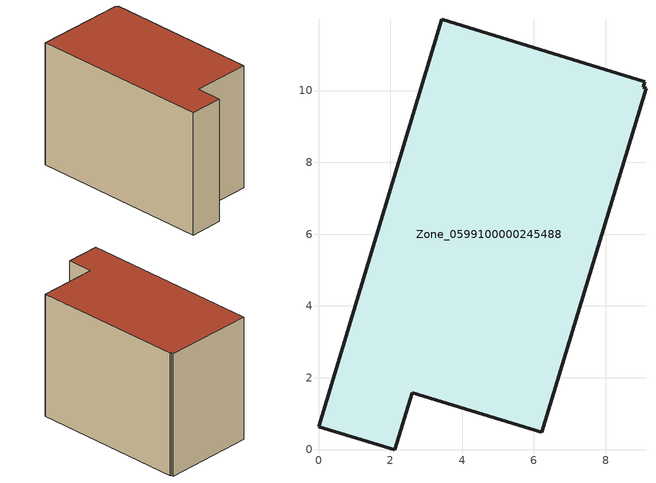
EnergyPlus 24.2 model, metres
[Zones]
Zone_0599100000245488
 floor ground (C_G): 0,0.64 3.43,11.98 9.09,10.24 9.05,10.09 9.12,10.07 6.22,0.48 2.61,1.58 2.12,0 z0
 wall outside (C_F): 3.43,11.98 0,0.64 2.12,0 2.61,1.58 6.22,0.48 9.12,10.07 9.05,10.09 9.09,10.24 3.43,11.98 z0:8.18
 roof outside (C_R): 6.22,0.48 9.12,10.07 9.05,10.09 9.09,10.24 3.43,11.98 0,0.64 2.12,0 2.61,1.58 z8.18
[BUILDING]
Pand.0599100000245488: North Axis=0; Terrain=City; Loads Convergence Tolerance Value=0.04; Temperature Convergence Tolerance Value=0.4; Solar Distribution=FullExterior; Maximum Number of Warmup Days=25; Minimum Number of Warmup Days=1
[Site:Location]
Rotterdam.The.Hague.AP_ZH_NLD Design_Conditions: Latitude=51.96; Longitude=4.45; Time Zone=1; Elevation=-4.5
[SITE:GROUNDTEMPERATURE:BUILDINGSURFACE]
18, 18, 18, 18, 18, 18, 18, 18, 18, 18, 18, 18
[MATERIAL] Thermal Absorptance=0.9; Solar Absorptance=0.7; Visible Absorptance=0.7
Name | Roughness | Thickness | Conductivity | Density | Specific Heat
G.TI.1975-1991 | MediumSmooth | 0.15 | 0.288461 | 540 | 1210
F.TI.1975-1991 | Rough | 0.3 | 0.230769 | 1920 | 840
R.TI.1975-1991 | MediumRough | 0.2 | 0.153846 | 1500 | 1000
[CONSTRUCTION]
C_G: G.TI.1975-1991
C_F: F.TI.1975-1991
C_R: R.TI.1975-1991
[ZONE]
Zone_0599100000245488: Type=1; Multiplier=1; Ceiling Height=Autocalculate; Volume=Autocalculate; Floor Area=autocalculate; Part of Total Floor Area=Yes
[ZONEINFILTRATION:DESIGNFLOWRATE]
Infil_Zone_0599100000245488: Zone or ZoneList or Space or SpaceList=Zone_0599100000245488; Schedule=AlwaysOn; Design Flow Rate Calculation Method=Flow/Area; Flow Rate per Floor Area=0.003; Constant Term Coefficient=1; Temperature Term Coefficient=0; Velocity Term Coefficient=0; Velocity Squared Term Coefficient=0
[HVACTEMPLATE:ZONE:IDEALLOADSAIRSYSTEM]
Zone_0599100000245488: Maximum Heating Supply Air Temperature=50; Minimum Cooling Supply Air Temperature=13; Maximum Heating Supply Air Humidity Ratio=0.0156; Minimum Cooling Supply Air Humidity Ratio=0.0077; Heating Limit=NoLimit; Cooling Limit=NoLimit; Dehumidification Control Type=ConstantSensibleHeatRatio; Cooling Sensible Heat Ratio=0.7; Dehumidification Setpoint=60; Humidification Control Type=None; Humidification Setpoint=30; Outdoor Air Method=None; Outdoor Air Flow Rate per Person=0.00944; Outdoor Air Flow Rate per Zone Floor Area=0; Outdoor Air Flow Rate per Zone=0; Demand Controlled Ventilation Type=None; Outdoor Air Economizer Type=NoEconomizer; Heat Recovery Type=None; Sensible Heat Recovery Effectiveness=0.7; Latent Heat Recovery Effectiveness=0.65
[ZONECONTROL:THERMOSTAT]
ThermostatControl_Zone_0599100000245488: Zone or ZoneList=Zone_0599100000245488; Control Type Schedule=DualSetpointControlType; Control 1=Thermostat_Zone_0599100000245488; Temperature Difference Between Cutout And Setpoint=0
[THERMOSTATSETPOINT:DUALSETPOINT]
Thermostat_Zone_0599100000245488: Heating Setpoint Temperature Schedule=HeatingSetpoint_Zone_0599100000245488; Cooling Setpoint Temperature Schedule=CoolingSetpoint_Zone_0599100000245488
[SCHEDULE:COMPACT]
HeatingSetpoint_Zone_0599100000245488: Through: 12/31, For: AllDays, Until: 24:00, 21
CoolingSetpoint_Zone_0599100000245488: Through: 12/31, For: AllDays, Until: 24:00, 24
DualSetpointControlType: Through: 12/31, For: AllDays, Until: 24:00, 4
AlwaysOn: Through: 12/31, For: AllDays, Until: 24:00, 1
